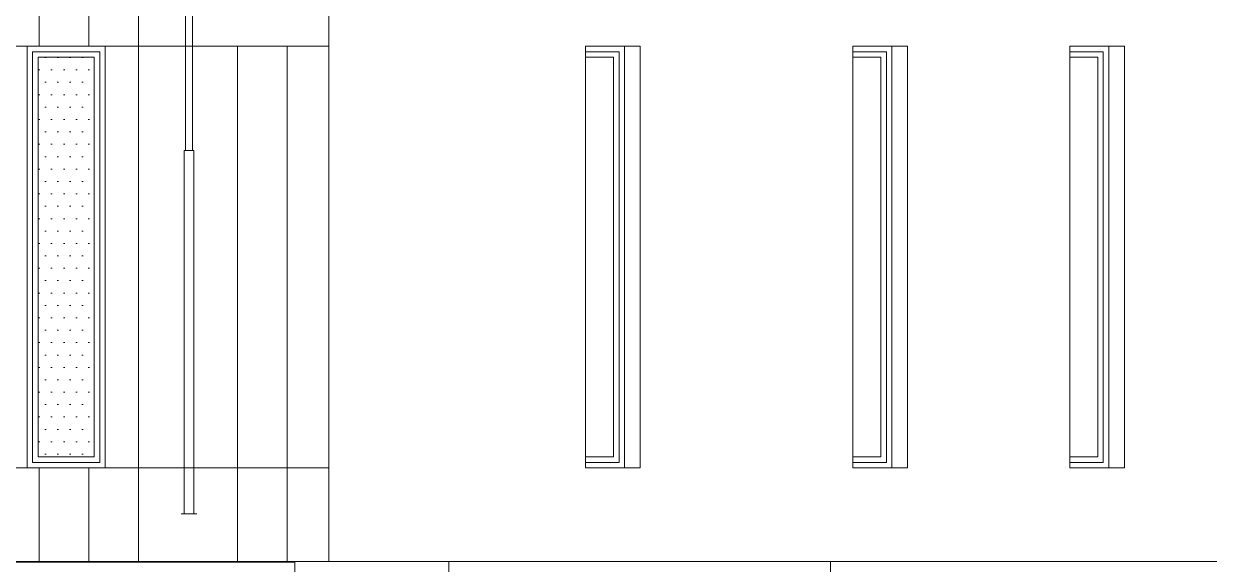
# Model space of a CAD drawing. Header units: metres. Extents: x -45 to 1930, y -347 to 488.
# Drawn here: x 147.51 to 155.11, y -141.36 to -137.9 of the extents above; entities that cross this region are included whole.
import ezdxf

# ---------------------------------------------------------------- set-up
doc = ezdxf.new("R2010")
doc.units = ezdxf.units.M
doc.layers.add('FLOATINGWINDOWS', color=2, linetype='Continuous', plot=False)
for name, color, linetype in [('SRAFY', 3, 'Continuous'), ('srafy sklo', 252, 'Continuous'), ('SRAFY-TERÉN', 252, 'Continuous'), ('ZDIVO', 1, 'Continuous')]:
    doc.layers.add(name, color=color, linetype=linetype)
pattern_1 = [(90, (-9.86697, 83.25727), (-0.3175, 2e-17), [])]

msp = doc.modelspace()

# ---------------------------------------------------------------- hatches: boundary and pattern name
at = {"linetype": 'Continuous', "lineweight": 0}
h = msp.add_hatch(dxfattribs=at)
h.set_pattern_fill('LINE', color=252, scale=0.03, style=0)
h.paths.add_polyline_path([(149.2493, -143.647185), (149.2493, -141.347185), (145.465097, -141.347185), (145.465097, -143.647185)])
at = {"layer": 'srafy sklo', "linetype": 'Continuous', "lineweight": 0}
h = msp.add_hatch(dxfattribs=at)
h.set_pattern_fill('DOTS', color=256, scale=0.05, style=0)
h.set_pattern_definition([(0, (-9.86697, 83.25727), (0.0396875, 0.079375), [0, -0.079375])])
h.paths.add_polyline_path([(147.605288, -138.117185), (147.605288, -140.677185), (147.965288, -140.677185), (147.965288, -138.117185)])
at = {"layer": 'SRAFY-TERÉN', "linetype": 'Continuous', "lineweight": 0}
h = msp.add_hatch(dxfattribs=at)
h.set_pattern_fill('LINE', color=256, scale=0.1, angle=90, style=0)
h.set_pattern_definition(pattern_1)
h.paths.add_polyline_path([(132.398869, -135.047185), (132.398869, -133.747185), (132.333355, -133.747185, -0.27186959), (132.10564, -133.824336, -0.08179261), (132.107059, -133.747185), (131.864462, -133.747185, -0.05921739), (131.859748, -133.789981, -0.21093155), (131.718759, -133.747185), (131.133582, -133.747185), (131.133582, -141.347185), (148.522168, -141.347185), (148.522168, -141.041784), (148.541243, -141.041784), (148.541243, -140.747185), (133.823675, -140.747185), (133.685936, -140.747185), (133.685936, -138.047185), (134.065936, -138.047185), (134.065936, -140.747185), (136.191725, -140.747185), (136.191725, -138.047185), (136.691725, -138.047185), (148.550305, -138.047185), (148.550305, -137.747185), (136.268296, -137.747185), (132.618296, -137.747185), (132.398869, -137.747185)])
h.paths.add_polyline_path([(148.550305, -138.047185), (148.550305, -138.715471), (148.541243, -138.715471), (148.541243, -140.747185), (147.535288, -140.747185), (147.535288, -138.047185)], flags=17)
h.paths.add_polyline_path([(148.035288, -138.047185), (148.035288, -140.747185), (144.531245, -140.747185), (144.531245, -138.047185)], flags=16)
h.paths.add_polyline_path([(145.131245, -138.047185), (145.131245, -140.747185), (141.51357, -140.747185), (141.51357, -138.047185)], flags=16)
h.paths.add_polyline_path([(141.91357, -138.047185), (141.91357, -140.747185), (138.637379, -140.747185), (138.637379, -138.047185)], flags=16)
h.paths.add_polyline_path([(139.287379, -138.047185), (139.287379, -140.747185), (136.191725, -140.747185), (136.191725, -138.047185), (136.691725, -138.047185)], flags=16)
h = msp.add_hatch(dxfattribs=at)
h.set_pattern_fill('LINE', color=256, scale=0.1, angle=90, style=0)
h.set_pattern_definition(pattern_1)
h.paths.add_polyline_path([(149.468296, -140.747185), (149.468296, -138.047185), (148.594031, -138.047185), (148.594031, -138.715471), (148.603093, -138.715471), (148.603093, -140.747185)])
h = msp.add_hatch(dxfattribs=at)
h.set_pattern_fill('LINE', color=256, scale=0.1, angle=90, style=0)
h.set_pattern_definition(pattern_1)
h.paths.add_polyline_path([(148.622168, -141.347185), (149.468296, -141.347185), (149.468296, -140.747185), (148.603093, -140.747185), (148.603093, -141.041784), (148.622168, -141.041784)])

# ---------------------------------------------------------------- linework, layer by layer
at = {"linetype": 'Continuous', "lineweight": 0}
for p, q in [((148.550305, -138.715471), (148.550305, -137.090207)), ((148.594031, -138.715471), (148.594031, -137.09055)), ((148.541243, -141.041784), (148.541243, -138.715471)), ((148.541243, -138.715471), (148.572168, -138.715471)), ((148.603093, -138.715471), (148.572168, -138.715471)), ((148.603093, -141.041784), (148.603093, -138.715471)), ((148.522168, -141.041784), (148.622168, -141.041784))]:
    msp.add_line(p, q, dxfattribs=at)
at = {"layer": 'FLOATINGWINDOWS', "linetype": 'Continuous', "lineweight": 0}
for p, q in [((149.468296, -138.047185), (136.268296, -138.047185)), ((151.112438, -138.117185), (151.112438, -138.047185)), ((151.36182, -138.047185), (151.36182, -140.747185)), ((151.36182, -138.047185), (151.46182, -138.047185)), ((151.46182, -138.047185), (151.46182, -140.747185)), ((152.824457, -138.117185), (152.824457, -138.047185)), ((153.073839, -138.047185), (153.073839, -140.747185)), ((153.073839, -138.047185), (153.173839, -138.047185)), ((153.173839, -138.047185), (153.173839, -140.747185)), ((154.213851, -138.117185), (154.213851, -138.047185)), ((154.463233, -138.047185), (154.463233, -140.747185)), ((154.463233, -138.047185), (154.563233, -138.047185)), ((154.563233, -138.047185), (154.563233, -140.747185)), ((151.112438, -140.677185), (151.112438, -140.747185)), ((152.824457, -140.677185), (152.824457, -140.747185)), ((154.213851, -140.677185), (154.213851, -140.747185)), ((149.468296, -140.747185), (132.598296, -140.747185)), ((151.36182, -140.747185), (151.46182, -140.747185)), ((153.073839, -140.747185), (153.173839, -140.747185)), ((154.463233, -140.747185), (154.563233, -140.747185)), ((149.468296, -141.347185), (156.468296, -141.347185)), ((150.236075, -141.347185), (150.236075, -143.647185)), ((152.680397, -143.647185), (152.680397, -141.347185))]:
    msp.add_line(p, q, dxfattribs=at)
for points in [[(151.112438, -138.047185), (151.36182, -138.047185), (151.36182, -140.747185), (151.112438, -140.747185)], [(152.824457, -138.047185), (153.073839, -138.047185), (153.073839, -140.747185), (152.824457, -140.747185)], [(154.213851, -138.047185), (154.463233, -138.047185), (154.463233, -140.747185), (154.213851, -140.747185)], [(151.112438, -138.082185), (151.32682, -138.082185), (151.32682, -140.712185), (151.112438, -140.712185)], [(152.824457, -138.082185), (153.038839, -138.082185), (153.038839, -140.712185), (152.824457, -140.712185)], [(154.213851, -138.082185), (154.428233, -138.082185), (154.428233, -140.712185), (154.213851, -140.712185)]]:
    msp.add_lwpolyline(points, dxfattribs=at)
for points in [[(151.112438, -138.117185), (151.29182, -138.117185), (151.29182, -140.677185), (151.112438, -140.677185)], [(152.824457, -138.117185), (153.003839, -138.117185), (153.003839, -140.677185), (152.824457, -140.677185)], [(154.213851, -138.117185), (154.393233, -138.117185), (154.393233, -140.677185), (154.213851, -140.677185)]]:
    msp.add_lwpolyline(points, close=True, dxfattribs=at)
at = {"layer": 'SRAFY', "linetype": 'Continuous', "lineweight": 0}
for p, q in [((147.535288, -138.047185), (147.535288, -140.747185)), ((148.035288, -138.047185), (148.035288, -140.747185)), ((149.2493, -141.347185), (149.2493, -143.647185))]:
    msp.add_line(p, q, dxfattribs=at)
msp.add_lwpolyline([(146.953267, -133.747185), (149.468296, -133.747185), (149.468296, -141.347185), (131.133582, -141.347185), (131.133582, -133.747185), (132.398869, -133.747185)], dxfattribs=at)
for points in [[(147.535288, -138.047185), (148.035288, -138.047185), (148.035288, -140.747185), (147.535288, -140.747185)], [(147.570288, -138.082185), (148.000288, -138.082185), (148.000288, -140.712185), (147.570288, -140.712185)], [(147.605288, -138.117185), (147.965288, -138.117185), (147.965288, -140.677185), (147.605288, -140.677185)]]:
    msp.add_lwpolyline(points, close=True, dxfattribs=at)
at = {"layer": 'ZDIVO', "linetype": 'Continuous', "lineweight": 0}
for p, q in [((149.468296, -140.747185), (149.468296, -141.347185)), ((149.468296, -140.747185), (149.468296, -141.347185)), ((149.468296, -141.347185), (141.818296, -141.347185)), ((149.468296, -141.347185), (141.818296, -141.347185))]:
    msp.add_line(p, q, dxfattribs=at)

doc.saveas('drawing.dxf')
